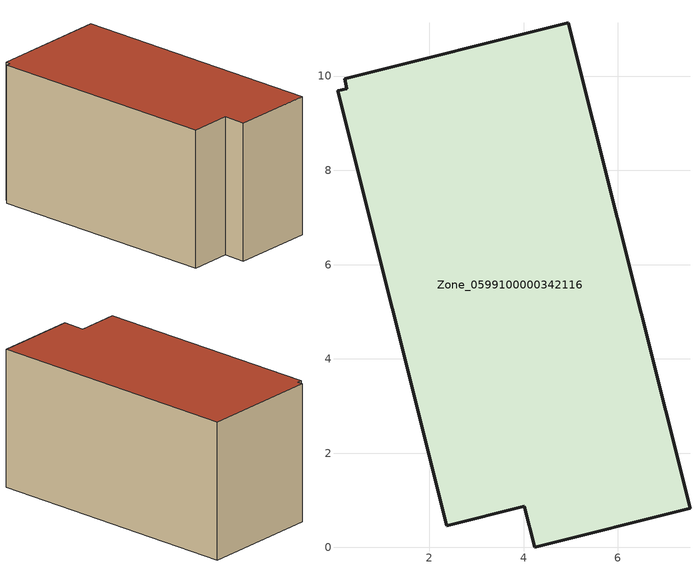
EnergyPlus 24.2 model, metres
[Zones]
Zone_0599100000342116
 floor ground (C_G): 4.24,0 4.02,0.88 2.37,0.46 0.05,9.69 0.25,9.73 0.2,9.95 4.95,11.13 7.53,0.83 z0
 wall outside (C_F): 4.02,0.88 4.24,0 7.53,0.83 4.95,11.13 0.2,9.95 0.25,9.73 0.05,9.69 2.37,0.46 4.02,0.88 z0:5.7
 roof outside (C_R): 4.95,11.13 0.2,9.95 0.25,9.73 0.05,9.69 2.37,0.46 4.02,0.88 4.24,0 7.53,0.83 z5.7
[BUILDING]
Pand.0599100000342116: North Axis=0; Terrain=City; Loads Convergence Tolerance Value=0.04; Temperature Convergence Tolerance Value=0.4; Solar Distribution=FullExterior; Maximum Number of Warmup Days=25; Minimum Number of Warmup Days=1
[Site:Location]
Rotterdam.The.Hague.AP_ZH_NLD Design_Conditions: Latitude=51.96; Longitude=4.45; Time Zone=1; Elevation=-4.5
[SITE:GROUNDTEMPERATURE:BUILDINGSURFACE]
18, 18, 18, 18, 18, 18, 18, 18, 18, 18, 18, 18
[MATERIAL] Thermal Absorptance=0.9; Solar Absorptance=0.7; Visible Absorptance=0.7
Name | Roughness | Thickness | Conductivity | Density | Specific Heat
G.TI.1992-2005 | MediumSmooth | 0.15 | 0.06 | 540 | 1210
F.TI.1992-2005 | Rough | 0.3 | 0.12 | 1920 | 840
R.TI.1992-2005 | MediumRough | 0.2 | 0.08 | 1500 | 1000
[CONSTRUCTION]
C_G: G.TI.1992-2005
C_F: F.TI.1992-2005
C_R: R.TI.1992-2005
[ZONE]
Zone_0599100000342116: Type=1; Multiplier=1; Ceiling Height=Autocalculate; Volume=Autocalculate; Floor Area=autocalculate; Part of Total Floor Area=Yes
[ZONEINFILTRATION:DESIGNFLOWRATE]
Infil_Zone_0599100000342116: Zone or ZoneList or Space or SpaceList=Zone_0599100000342116; Schedule=AlwaysOn; Design Flow Rate Calculation Method=Flow/Area; Flow Rate per Floor Area=0.0015; Constant Term Coefficient=1; Temperature Term Coefficient=0; Velocity Term Coefficient=0; Velocity Squared Term Coefficient=0
[HVACTEMPLATE:ZONE:IDEALLOADSAIRSYSTEM]
Zone_0599100000342116: Maximum Heating Supply Air Temperature=50; Minimum Cooling Supply Air Temperature=13; Maximum Heating Supply Air Humidity Ratio=0.0156; Minimum Cooling Supply Air Humidity Ratio=0.0077; Heating Limit=NoLimit; Cooling Limit=NoLimit; Dehumidification Control Type=ConstantSensibleHeatRatio; Cooling Sensible Heat Ratio=0.7; Dehumidification Setpoint=60; Humidification Control Type=None; Humidification Setpoint=30; Outdoor Air Method=None; Outdoor Air Flow Rate per Person=0.00944; Outdoor Air Flow Rate per Zone Floor Area=0; Outdoor Air Flow Rate per Zone=0; Demand Controlled Ventilation Type=None; Outdoor Air Economizer Type=NoEconomizer; Heat Recovery Type=None; Sensible Heat Recovery Effectiveness=0.7; Latent Heat Recovery Effectiveness=0.65
[ZONECONTROL:THERMOSTAT]
ThermostatControl_Zone_0599100000342116: Zone or ZoneList=Zone_0599100000342116; Control Type Schedule=DualSetpointControlType; Control 1=Thermostat_Zone_0599100000342116; Temperature Difference Between Cutout And Setpoint=0
[THERMOSTATSETPOINT:DUALSETPOINT]
Thermostat_Zone_0599100000342116: Heating Setpoint Temperature Schedule=HeatingSetpoint_Zone_0599100000342116; Cooling Setpoint Temperature Schedule=CoolingSetpoint_Zone_0599100000342116
[SCHEDULE:COMPACT]
HeatingSetpoint_Zone_0599100000342116: Through: 12/31, For: AllDays, Until: 24:00, 21
CoolingSetpoint_Zone_0599100000342116: Through: 12/31, For: AllDays, Until: 24:00, 24
DualSetpointControlType: Through: 12/31, For: AllDays, Until: 24:00, 4
AlwaysOn: Through: 12/31, For: AllDays, Until: 24:00, 1
